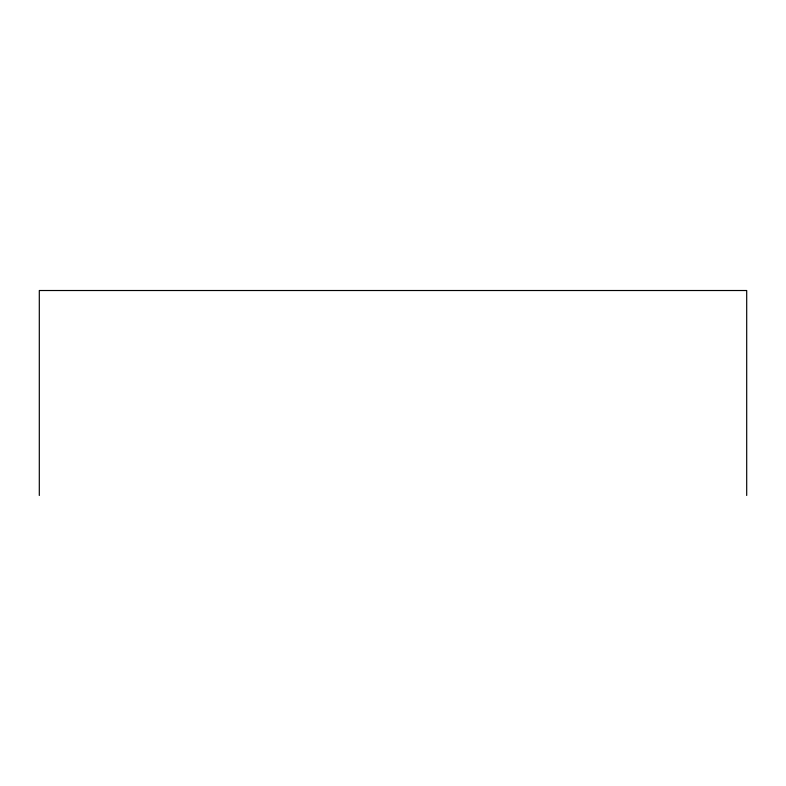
<?xml version="1.0" encoding="UTF-8"?>
<svg xmlns="http://www.w3.org/2000/svg" width="786" height="786" viewBox="0 0 786 786"><rect width="100%" height="100%" fill="white"/><g stroke="black" fill="none" stroke-linecap="round" stroke-linejoin="round"><path stroke-width="1.18" d="M746.7 495.485L746.7 290.515L39.3 290.515L39.3 495.485"/></g></svg>
